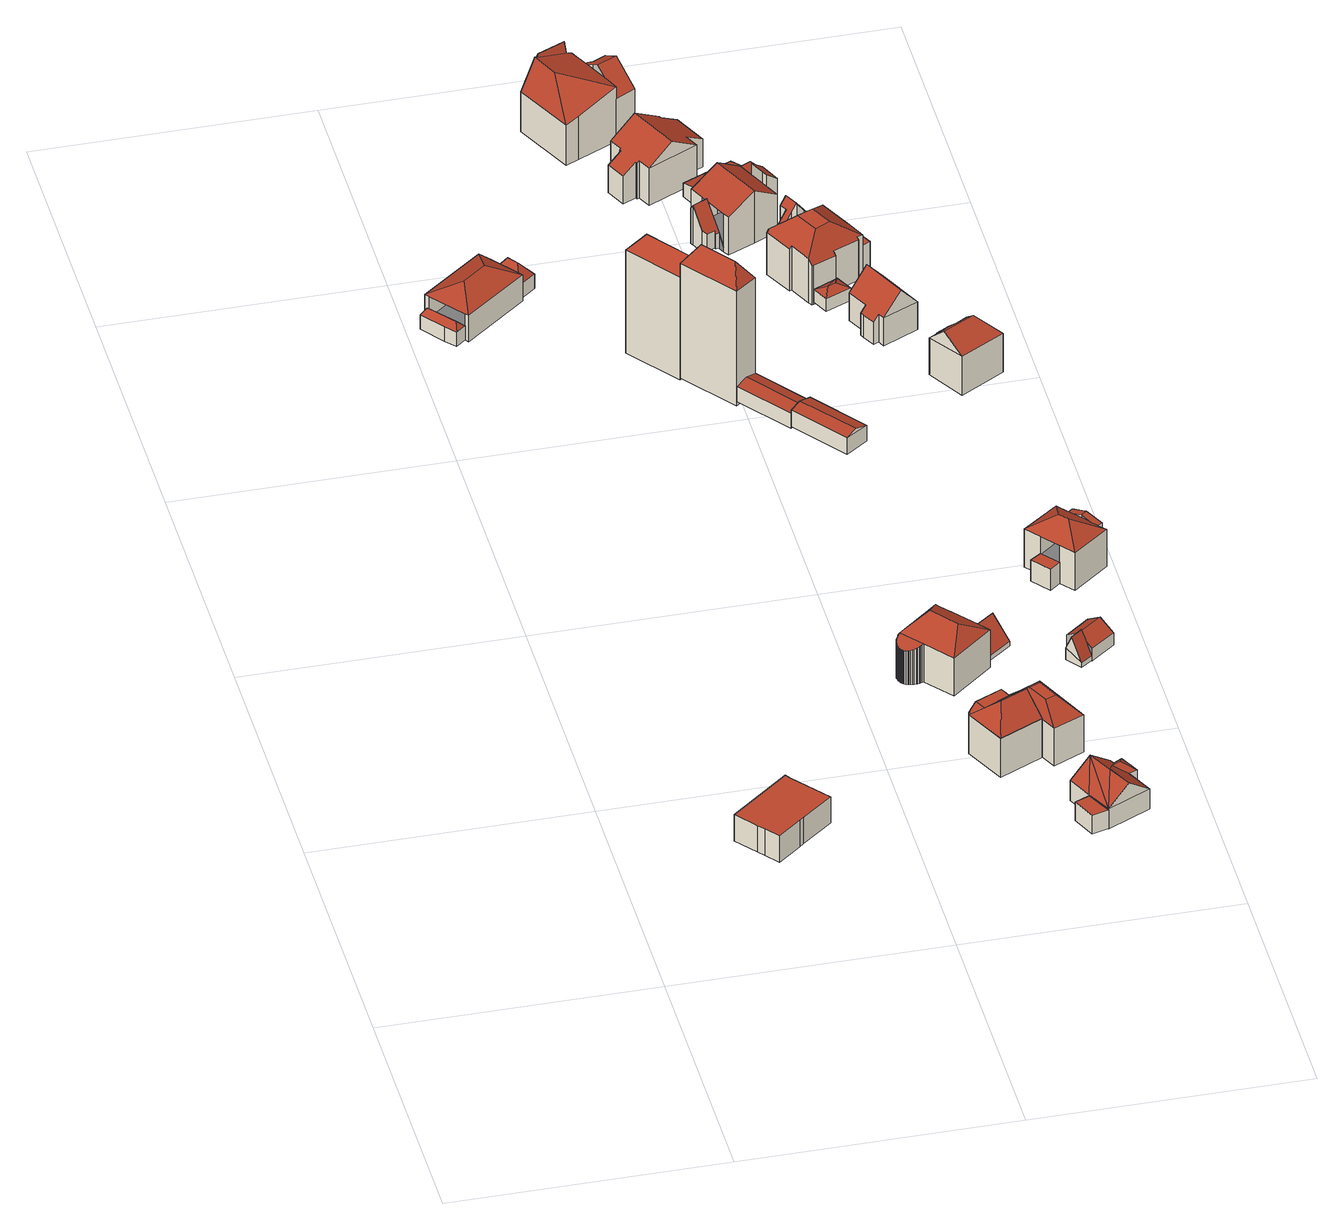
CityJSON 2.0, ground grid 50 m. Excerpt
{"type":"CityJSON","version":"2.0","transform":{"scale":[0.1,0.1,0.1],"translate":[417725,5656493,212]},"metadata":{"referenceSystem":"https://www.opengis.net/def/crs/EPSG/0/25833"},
"CityObjects":{
"building1":{"type":"Building","attributes":{"Dachtyp_tdc":"tdcPolyFlatRoof","Gemeindeschluessel":14612000,"Dachneigung":0,"QualitaetDacherkennung":88,"Geometrietyp2DReferenz":"3000","measuredHeight":5.46,"function":"31001_9998","roofType":"1000"},"geometry":[{"type":"Solid","lod":"2","boundaries":[[[[0,1,2,3]],[[1,4,5,2]],[[4,6,7,5]],[[6,8,9,7]],[[8,10,11,9]],[[10,12,13,11]],[[12,14,15,13]],[[14,16,17,15]],[[16,0,3,17]],[[16,14,12,10,8,6,4,1,0]],[[3,2,5,7,9,11,13,15,17]]]],"semantics":{"surfaces":[{"type":"WallSurface"},{"type":"RoofSurface"},{"type":"GroundSurface"}],"values":[[0,0,0,0,0,0,0,0,0,1,2]]}}]},
"building2":{"type":"Building","attributes":{"Gemeindeschluessel":14612000,"Geometrietyp2DReferenz":"3000","function":"31001_9998","roofType":"9999"},"children":["building2-1","building2-2"]},
"building2-1":{"type":"BuildingPart","attributes":{"Dachtyp_tdc":"tdcFreeFormRoof","Dachneigung":44.21,"QualitaetDacherkennung":8,"Geometrietyp2DReferenz":"3000","measuredHeight":4.15,"roofType":"5000"},"parents":["building2"],"geometry":[{"type":"MultiSurface","lod":"2","boundaries":[[[18,19,20,21]],[[19,22,23,20]],[[22,24,25,23]],[[24,26,27,25]],[[26,24,28]],[[24,22,19,29,28]],[[19,18,29]],[[18,26,28,29]],[[20,23,25,27,21]]],"semantics":{"surfaces":[{"type":"WallSurface"},{"type":"RoofSurface"},{"type":"GroundSurface"}],"values":[0,0,0,0,1,1,1,1,2]}}]},
"building2-2":{"type":"BuildingPart","attributes":{"Dachtyp_tdc":"tdcFreeFormRoof","Dachneigung":25.04,"QualitaetDacherkennung":61,"Geometrietyp2DReferenz":"3000","measuredHeight":7.76,"roofType":"5000"},"parents":["building2"],"geometry":[{"type":"MultiSurface","lod":"2","boundaries":[[[30,27,26]],[[30,31,32,27]],[[31,33,34,32]],[[33,35,36,34]],[[35,37,38,36]],[[37,39,40,38]],[[39,41,42,40]],[[41,43,21,42]],[[41,39,44,45]],[[39,37,35,33,44]],[[33,31,45,44]],[[31,30,43,41,45]],[[27,32,34,36,38,40,42,21]]],"semantics":{"surfaces":[{"type":"WallSurface"},{"type":"RoofSurface"},{"type":"GroundSurface"}],"values":[0,0,0,0,0,0,0,0,1,1,1,1,2]}}]},
"building3":{"type":"Building","attributes":{"Dachtyp_tdc":"tdcFreeFormRoof","Gemeindeschluessel":14612000,"Dachneigung":51.85,"QualitaetDacherkennung":11,"Geometrietyp2DReferenz":"3000","measuredHeight":5.51,"function":"31001_9998","roofType":"5000"},"geometry":[{"type":"Solid","lod":"2","boundaries":[[[[46,47,48,36]],[[47,49,50,48]],[[49,51,38,50]],[[51,46,36,38]],[[52,51,49]],[[53,52,49,47]],[[53,47,46]],[[52,53,46,51]],[[36,48,50,38]]]],"semantics":{"surfaces":[{"type":"WallSurface"},{"type":"RoofSurface"},{"type":"GroundSurface"}],"values":[[0,0,0,0,1,1,1,1,2]]}}]},
"building4":{"type":"Building","attributes":{"Dachtyp_tdc":"tdcFreeFormRoof","Gemeindeschluessel":14612000,"Dachneigung":41.92,"QualitaetDacherkennung":84,"Geometrietyp2DReferenz":"3000","measuredHeight":11.85,"function":"31001_9998","roofType":"5000"},"geometry":[{"type":"Solid","lod":"2","boundaries":[[[[54,55,56,57]],[[55,58,59,56]],[[58,60,61,59]],[[60,62,63,61]],[[62,54,57,63]],[[64,65,55]],[[66,67,65,64]],[[65,67,60,58,55]],[[60,67,66,62]],[[62,66,64,54]],[[54,64,55]],[[57,56,59,61,63]]]],"semantics":{"surfaces":[{"type":"WallSurface"},{"type":"RoofSurface"},{"type":"GroundSurface"}],"values":[[0,0,0,0,0,1,1,1,0,0,0,2]]}}]},
"building5":{"type":"Building","attributes":{"Dachtyp_tdc":"tdcPolyFlatRoof","Gemeindeschluessel":14612000,"Dachneigung":0,"QualitaetDacherkennung":76,"Geometrietyp2DReferenz":"3000","measuredHeight":3.89,"function":"31001_9998","roofType":"1000"},"geometry":[{"type":"Solid","lod":"2","boundaries":[[[[68,69,70,71]],[[69,72,73,70]],[[72,74,75,73]],[[74,68,71,75]],[[74,72,69,68]],[[71,70,73,75]]]],"semantics":{"surfaces":[{"type":"WallSurface"},{"type":"RoofSurface"},{"type":"GroundSurface"}],"values":[[0,0,0,0,1,2]]}}]},
"building6":{"type":"Building","attributes":{"Gemeindeschluessel":14612000,"Geometrietyp2DReferenz":"3000","function":"31001_9998","roofType":"9999"},"children":["building6-1","building6-2"]},
"building6-1":{"type":"BuildingPart","attributes":{"Dachtyp_tdc":"tdcCutGableRoof","Dachneigung":0.096,"QualitaetDacherkennung":50,"Geometrietyp2DReferenz":"3000","measuredHeight":6.11,"roofType":"9999"},"parents":["building6"],"geometry":[{"type":"MultiSurface","lod":"2","boundaries":[[[76,77,78,79]],[[77,80,81,78]],[[80,82,83,81]],[[82,84,85,83]],[[86,87,88,89]],[[77,90,91,80]],[[90,92,88,87,91]],[[76,92,90,77]],[[82,86,89,84]],[[80,91,87,86,82]],[[85,79,78,81,83]]],"semantics":{"surfaces":[{"type":"WallSurface"},{"type":"RoofSurface"},{"type":"GroundSurface"}],"values":[0,0,0,0,1,1,1,0,0,0,2]}}]},
"building6-2":{"type":"BuildingPart","attributes":{"Dachtyp_tdc":"tdcCutTentRoof","Dachneigung":48.46,"QualitaetDacherkennung":69,"Geometrietyp2DReferenz":"3000","measuredHeight":11.12,"roofType":"9999"},"parents":["building6"],"geometry":[{"type":"MultiSurface","lod":"2","boundaries":[[[93,94,95,96]],[[94,97,92,76,79,95]],[[98,99,100,85,84,89]],[[99,101,102,100]],[[101,93,96,102]],[[93,101,103,104]],[[105,94,93,104,106]],[[107,108,105,106,109]],[[101,107,109,103]],[[109,106,104,103]],[[98,108,107,99]],[[99,107,101]],[[97,105,108,98]],[[94,105,97]],[[96,95,79,85,100,102]]],"semantics":{"surfaces":[{"type":"WallSurface"},{"type":"RoofSurface"},{"type":"GroundSurface"}],"values":[0,0,0,0,0,1,1,1,1,1,0,0,0,0,2]}}]},
"building7":{"type":"Building","attributes":{"Gemeindeschluessel":14612000,"Geometrietyp2DReferenz":"3000","function":"31001_9998","roofType":"9999"},"children":["building7-1","building7-2","building7-3"]},
"building7-1":{"type":"BuildingPart","attributes":{"Dachtyp_tdc":"tdcPolyFlatRoof","Dachneigung":22.85,"QualitaetDacherkennung":39,"Geometrietyp2DReferenz":"3000","measuredHeight":7.94,"roofType":"2100"},"parents":["building7"],"geometry":[{"type":"MultiSurface","lod":"2","boundaries":[[[110,111,112,113]],[[111,114,115,112]],[[114,116,117,115]],[[116,118,119,117]],[[118,120,121,119]],[[120,122,123,121]],[[122,124,125,123]],[[124,126,127,125]],[[126,128,129,127]],[[128,130,131,129]],[[130,132,133,131]],[[132,134,135,133]],[[134,136,137,135]],[[136,138,139,137]],[[138,140,141,139]],[[140,142,143,141]],[[142,144,145,143]],[[144,146,147,145]],[[146,148,149,147]],[[148,150,151,149]],[[150,152,153,151]],[[152,154,155,153]],[[154,156,157,155]],[[156,154,152,150,148,146,144,142,140,138,136,134,132,130,128,126,124,122,120,118,116,114,111,110,158,159,160,161,162,163,164,165,166,167,168,169,170]],[[171,172,173,174,175,176,177,178,179,180,181,182,183,113,112,115,117,119,121,123,125,127,129,131,133,135,137,139,141,143,145,147,149,151,153,155,157]],[[170,169,172,171]],[[169,168,173,172]],[[168,167,174,173]],[[167,166,175,174]],[[166,165,176,175]],[[165,164,177,176]],[[164,163,178,177]],[[163,162,179,178]],[[162,161,180,179]],[[161,160,181,180]],[[160,159,182,181]],[[159,158,183,182]],[[158,110,113,183]]],"semantics":{"surfaces":[{"type":"WallSurface"},{"type":"RoofSurface"},{"type":"GroundSurface"}],"values":[0,0,0,0,0,0,0,0,0,0,0,0,0,0,0,0,0,0,0,0,0,0,0,1,2,0,0,0,0,0,0,0,0,0,0,0,0,0]}}]},
"building7-2":{"type":"BuildingPart","attributes":{"Dachtyp_tdc":"tdcHipRoof","Dachneigung":29.72,"QualitaetDacherkennung":75,"Geometrietyp2DReferenz":"3000","measuredHeight":10.79,"roofType":"3200"},"parents":["building7"],"geometry":[{"type":"MultiSurface","lod":"2","boundaries":[[[184,185,157,156]],[[184,186,187,185]],[[186,188,189,187]],[[188,190,191,192,189]],[[193,194,195,196,197]],[[194,198,199,195]],[[198,170,171,199]],[[184,156,200]],[[198,194,201]],[[156,170,198,201,200]],[[194,193,190,188,186,184,200,201]],[[171,157,185,187,189,192,196,195,199]]],"semantics":{"surfaces":[{"type":"WallSurface"},{"type":"RoofSurface"},{"type":"GroundSurface"}],"values":[0,0,0,0,0,0,0,1,1,1,1,2]}}]},
"building7-3":{"type":"BuildingPart","attributes":{"Dachtyp_tdc":"tdcGableRoof","Dachneigung":50.39,"QualitaetDacherkennung":8,"Geometrietyp2DReferenz":"3000","measuredHeight":5.22,"roofType":"3100"},"parents":["building7"],"geometry":[{"type":"MultiSurface","lod":"2","boundaries":[[[202,197,196,203]],[[191,204,205,192]],[[204,202,203,205]],[[202,204,206]],[[197,202,206,207]],[[204,191,207,206]],[[203,196,192,205]]],"semantics":{"surfaces":[{"type":"WallSurface"},{"type":"RoofSurface"},{"type":"GroundSurface"}],"values":[0,0,0,0,1,1,2]}}]},
"building8":{"type":"Building","attributes":{"Dachtyp_tdc":"tdcFreeFormRoof","Gemeindeschluessel":14612000,"Dachneigung":37.51,"QualitaetDacherkennung":81,"Geometrietyp2DReferenz":"3000","measuredHeight":7.63,"function":"31001_9998","roofType":"5000"},"geometry":[{"type":"Solid","lod":"2","boundaries":[[[[208,209,210,211]],[[209,212,213,210]],[[212,214,215,213]],[[214,216,217,215]],[[216,218,219,217]],[[218,220,221,219]],[[220,222,223,221]],[[222,224,225,223]],[[224,208,211,225]],[[226,227,224,222]],[[226,222,220]],[[227,228,229]],[[227,216,228]],[[226,216,227]],[[226,218,216]],[[218,226,220]],[[228,216,214]],[[230,229,228,214,212]],[[231,230,212,209]],[[231,209,208]],[[227,229,230,231,208,224]],[[211,210,213,215,217,219,221,223,225]]]],"semantics":{"surfaces":[{"type":"WallSurface"},{"type":"RoofSurface"},{"type":"GroundSurface"}],"values":[[0,0,0,0,0,0,0,0,0,1,0,1,1,1,1,1,0,1,1,1,1,2]]}}]},
"building9":{"type":"Building","attributes":{"Dachtyp_tdc":"tdcFreeFormRoof","Gemeindeschluessel":14612000,"Dachneigung":52.18,"QualitaetDacherkennung":1,"Geometrietyp2DReferenz":"3000","measuredHeight":24.68,"function":"31001_9998","roofType":"5000"},"geometry":[{"type":"Solid","lod":"2","boundaries":[[[[232,233,234,235]],[[233,236,237,234]],[[236,238,239,237]],[[238,240,241,239]],[[240,242,243,241]],[[242,232,235,243]],[[244,240,238,236]],[[244,242,240]],[[245,242,244]],[[244,236,233]],[[233,232,245,244]],[[232,242,245]],[[235,234,237,239,241,243]]]],"semantics":{"surfaces":[{"type":"WallSurface"},{"type":"RoofSurface"},{"type":"GroundSurface"}],"values":[[0,0,0,0,0,0,1,1,1,1,1,0,2]]}}]},
"building10":{"type":"Building","attributes":{"Dachtyp_tdc":"tdcFreeFormRoof","Gemeindeschluessel":14612000,"Dachneigung":56.59,"QualitaetDacherkennung":1,"Geometrietyp2DReferenz":"3000","measuredHeight":27.59,"function":"31001_9998","roofType":"5000"},"geometry":[{"type":"Solid","lod":"2","boundaries":[[[[246,247,248,249]],[[247,250,251,248]],[[250,252,253,251]],[[252,246,249,253]],[[254,252,250]],[[255,254,250,247]],[[255,247,246]],[[254,255,246,252]],[[249,248,251,253]]]],"semantics":{"surfaces":[{"type":"WallSurface"},{"type":"RoofSurface"},{"type":"GroundSurface"}],"values":[[0,0,0,0,1,1,1,1,2]]}}]},
"building11":{"type":"Building","attributes":{"Dachtyp_tdc":"tdcGableRoof","Gemeindeschluessel":14612000,"Dachneigung":14.53,"QualitaetDacherkennung":61,"Geometrietyp2DReferenz":"3000","measuredHeight":3.79,"function":"31001_9998","roofType":"3100"},"geometry":[{"type":"Solid","lod":"2","boundaries":[[[[256,257,258,259]],[[257,260,261,258]],[[260,262,263,261]],[[262,256,259,263]],[[260,257,264]],[[256,262,265]],[[257,256,265,264]],[[262,260,264,265]],[[259,258,261,263]]]],"semantics":{"surfaces":[{"type":"WallSurface"},{"type":"RoofSurface"},{"type":"GroundSurface"}],"values":[[0,0,0,0,0,0,1,1,2]]}}]},
"building12":{"type":"Building","attributes":{"Dachtyp_tdc":"tdcGableRoof","Gemeindeschluessel":14612000,"Dachneigung":14.78,"QualitaetDacherkennung":71,"Geometrietyp2DReferenz":"3000","measuredHeight":3.99,"function":"31001_9998","roofType":"3100"},"geometry":[{"type":"Solid","lod":"2","boundaries":[[[[266,267,268,269]],[[267,270,271,268]],[[270,272,273,271]],[[272,266,269,273]],[[270,267,274]],[[266,272,275]],[[267,266,275,274]],[[272,270,274,275]],[[269,268,271,273]]]],"semantics":{"surfaces":[{"type":"WallSurface"},{"type":"RoofSurface"},{"type":"GroundSurface"}],"values":[[0,0,0,0,0,0,1,1,2]]}}]},
"building13":{"type":"Building","attributes":{"Gemeindeschluessel":14612000,"Geometrietyp2DReferenz":"3000","function":"31001_9998","roofType":"9999"},"children":["building13-1","building13-2"]},
"building13-1":{"type":"BuildingPart","attributes":{"Dachtyp_tdc":"tdcGableRoof","Dachneigung":32.51,"QualitaetDacherkennung":79,"Geometrietyp2DReferenz":"3000","measuredHeight":4.47,"roofType":"3100"},"parents":["building13"],"geometry":[{"type":"MultiSurface","lod":"2","boundaries":[[[276,277,278,279]],[[280,281,282,283]],[[281,276,279,282]],[[276,281,284]],[[277,276,284,285,286,287]],[[281,280,285,284]],[[279,278,288,289,283,282]]],"semantics":{"surfaces":[{"type":"WallSurface"},{"type":"RoofSurface"},{"type":"GroundSurface"}],"values":[0,0,0,0,1,1,2]}}]},
"building13-2":{"type":"BuildingPart","attributes":{"Dachtyp_tdc":"tdcGableRoof","Dachneigung":63.48,"QualitaetDacherkennung":16,"Geometrietyp2DReferenz":"3000","measuredHeight":5.38,"roofType":"3100"},"parents":["building13"],"geometry":[{"type":"MultiSurface","lod":"2","boundaries":[[[290,291,292,288]],[[291,293,294,292]],[[293,295,289,294]],[[293,291,296]],[[291,290,297,287,298,296]],[[295,293,296,298,286,299]],[[288,292,294,289]]],"semantics":{"surfaces":[{"type":"WallSurface"},{"type":"RoofSurface"},{"type":"GroundSurface"}],"values":[0,0,0,0,1,1,2]}}]},
"building14":{"type":"Building","attributes":{"Gemeindeschluessel":14612000,"Geometrietyp2DReferenz":"3000","function":"31001_9998","roofType":"9999"},"children":["building14-1","building14-2","building14-3"]},
"building14-1":{"type":"BuildingPart","attributes":{"Dachtyp_tdc":"tdcGableRoof","Dachneigung":14.88,"QualitaetDacherkennung":37,"Geometrietyp2DReferenz":"3000","measuredHeight":8.29,"roofType":"3100"},"parents":["building14"],"geometry":[{"type":"MultiSurface","lod":"2","boundaries":[[[300,301,302,303]],[[301,304,305,302]],[[304,306,307,305]],[[306,308,309,307]],[[308,310,311,309]],[[310,312,313,311]],[[308,306,304,301,300,314,315]],[[315,316,312,310,308]],[[317,303,302,305,307,309,311,313]]],"semantics":{"surfaces":[{"type":"WallSurface"},{"type":"RoofSurface"},{"type":"GroundSurface"}],"values":[0,0,0,0,0,0,1,1,2]}}]},
"building14-2":{"type":"BuildingPart","attributes":{"Dachtyp_tdc":"tdcPolyFlatRoof","Dachneigung":0,"QualitaetDacherkennung":43,"Geometrietyp2DReferenz":"3000","measuredHeight":4.46,"roofType":"1000"},"parents":["building14"],"geometry":[{"type":"MultiSurface","lod":"2","boundaries":[[[318,319,320,321]],[[319,322,323,320]],[[322,324,325,323]],[[324,322,319,318]],[[321,320,323,325]]],"semantics":{"surfaces":[{"type":"WallSurface"},{"type":"RoofSurface"},{"type":"GroundSurface"}],"values":[0,0,0,1,2]}}]},
"building14-3":{"type":"BuildingPart","attributes":{"Dachtyp_tdc":"tdcHipRoof","Dachneigung":32.22,"QualitaetDacherkennung":76,"Geometrietyp2DReferenz":"3000","measuredHeight":10.65,"roofType":"3200"},"parents":["building14"],"geometry":[{"type":"MultiSurface","lod":"2","boundaries":[[[326,327,328,329]],[[327,330,303,328]],[[330,300,303]],[[331,332,333,313,312]],[[332,334,335,333]],[[334,336,337,335]],[[336,338,318,321,337]],[[339,326,329,325,324]],[[336,334,340]],[[327,326,341]],[[334,332,331,316,342,314,330,327,341,340]],[[326,339,338,336,340,341]],[[329,328,303,317,313,333,335,337,321,325]]],"semantics":{"surfaces":[{"type":"WallSurface"},{"type":"RoofSurface"},{"type":"GroundSurface"}],"values":[0,0,0,0,0,0,0,0,1,1,1,1,2]}}]},
"building15":{"type":"Building","attributes":{"Gemeindeschluessel":14612000,"Geometrietyp2DReferenz":"3000","function":"31001_9998","roofType":"9999"},"children":["building15-1","building15-2","building15-3"]},
"building15-1":{"type":"BuildingPart","attributes":{"Dachtyp_tdc":"tdcGableRoof","Dachneigung":38.98,"QualitaetDacherkennung":61,"Geometrietyp2DReferenz":"3000","measuredHeight":13,"roofType":"3100"},"parents":["building15"],"geometry":[{"type":"MultiSurface","lod":"2","boundaries":[[[343,344,345,346]],[[344,347,348,345]],[[347,349,350,348]],[[351,352,353,354]],[[352,343,346,353]],[[355,356,349,347,344]],[[344,343,352,351,357,355]],[[346,345,348,350,358,354,353]]],"semantics":{"surfaces":[{"type":"WallSurface"},{"type":"RoofSurface"},{"type":"GroundSurface"}],"values":[0,0,0,0,0,1,1,2]}}]},
"building15-2":{"type":"BuildingPart","attributes":{"Dachtyp_tdc":"tdcHipAndGableRoof","Dachneigung":18.91,"QualitaetDacherkennung":26,"Geometrietyp2DReferenz":"3000","measuredHeight":14.1,"roofType":"5000"},"parents":["building15"],"geometry":[{"type":"MultiSurface","lod":"2","boundaries":[[[359,360,361,362]],[[360,363,364,365,361]],[[366,367,368]],[[366,369,370,367]],[[369,371,351,354,370]],[[372,373,374,350,349]],[[373,375,376,374]],[[375,377,378,376]],[[377,379,380,378]],[[379,359,362,380]],[[375,373,372,381]],[[372,356,382,357,371,369,366,363,360,359,381]],[[359,379,377,375,381]],[[362,361,365,367,370,354,358,350,374,376,378,380]]],"semantics":{"surfaces":[{"type":"WallSurface"},{"type":"RoofSurface"},{"type":"GroundSurface"}],"values":[0,0,0,0,0,0,0,0,0,0,1,1,1,2]}}]},
"building15-3":{"type":"BuildingPart","attributes":{"Dachtyp_tdc":"tdcFreeFormRoof","Dachneigung":73.61,"QualitaetDacherkennung":13,"Geometrietyp2DReferenz":"3000","measuredHeight":13.42,"roofType":"5000"},"parents":["building15"],"geometry":[{"type":"MultiSurface","lod":"2","boundaries":[[[364,383,384,365]],[[383,385,386,384]],[[385,368,367,386]],[[387,368,385]],[[388,387,385,383]],[[388,383,364]],[[387,388,364,368]],[[365,384,386,367]]],"semantics":{"surfaces":[{"type":"WallSurface"},{"type":"RoofSurface"},{"type":"GroundSurface"}],"values":[0,0,0,0,1,1,1,2]}}]},
"building16":{"type":"Building","attributes":{"Dachtyp_tdc":"tdcFreeFormRoof","Gemeindeschluessel":14612000,"Dachneigung":30.57,"QualitaetDacherkennung":38,"Geometrietyp2DReferenz":"3000","measuredHeight":11,"function":"31001_9998","roofType":"5000"},"geometry":[{"type":"Solid","lod":"2","boundaries":[[[[389,390,391,392]],[[390,393,394,391]],[[393,395,396,394]],[[395,397,398,396]],[[397,399,400,398]],[[399,401,402,400]],[[401,403,404,402]],[[403,405,406,404]],[[405,407,408,406]],[[407,409,410,408]],[[409,411,412,410]],[[411,413,414,412]],[[413,415,416,414]],[[415,417,418,416]],[[417,419,420,418]],[[419,389,392,420]],[[397,395,421,422,405,403,401,399]],[[413,411,409,407,422,421,393,390,389,419,417,415]],[[407,405,422]],[[395,393,421]],[[392,391,394,396,398,400,402,404,406,408,410,412,414,416,418,420]]]],"semantics":{"surfaces":[{"type":"WallSurface"},{"type":"RoofSurface"},{"type":"GroundSurface"}],"values":[[0,0,0,0,0,0,0,0,0,0,0,0,0,0,0,0,1,1,0,0,2]]}}]},
"building17":{"type":"Building","attributes":{"Gemeindeschluessel":14612000,"Geometrietyp2DReferenz":"3000","function":"31001_9998","roofType":"9999"},"children":["building17-1","building17-2","building17-3"]},
"building17-1":{"type":"BuildingPart","attributes":{"Dachtyp_tdc":"tdcGableRoof","Dachneigung":27.9,"QualitaetDacherkennung":48,"Geometrietyp2DReferenz":"3000","measuredHeight":10.79,"roofType":"3100"},"parents":["building17"],"geometry":[{"type":"MultiSurface","lod":"2","boundaries":[[[423,424,425]],[[423,426,427,424]],[[426,428,429,427]],[[428,430,431,429]],[[430,432,433,431]],[[434,435,436,437]],[[435,438,439,436]],[[438,440,441,439]],[[440,442,443,444,441]],[[438,435,434,432,430,428]],[[428,426,423,445,446,447,442,440,438]],[[424,427,429,431,433,437,436,439,441,444,448]]],"semantics":{"surfaces":[{"type":"WallSurface"},{"type":"RoofSurface"},{"type":"GroundSurface"}],"values":[0,0,0,0,0,0,0,0,0,1,1,2]}}]},
"building17-2":{"type":"BuildingPart","attributes":{"Dachtyp_tdc":"tdcPolyFlatRoof","Dachneigung":37.79,"QualitaetDacherkennung":33,"Geometrietyp2DReferenz":"3000","measuredHeight":10.15,"roofType":"2100"},"parents":["building17"],"geometry":[{"type":"MultiSurface","lod":"2","boundaries":[[[449,450,451,433,432]],[[450,452,453,451]],[[452,454,437,453]],[[454,434,437]],[[454,452,450,449]],[[433,451,453,437]]],"semantics":{"surfaces":[{"type":"WallSurface"},{"type":"RoofSurface"},{"type":"GroundSurface"}],"values":[0,0,0,0,1,2]}}]},
"building17-3":{"type":"BuildingPart","attributes":{"Dachtyp_tdc":"tdcFreeFormRoof","Dachneigung":57.86,"QualitaetDacherkennung":9,"Geometrietyp2DReferenz":"3000","measuredHeight":8.33,"roofType":"5000"},"parents":["building17"],"geometry":[{"type":"MultiSurface","lod":"2","boundaries":[[[455,456,457,458]],[[456,459,460,457]],[[459,461,462,460]],[[461,463,464,462]],[[463,465,466,464]],[[465,467,468,466]],[[467,469,470,468]],[[469,471,472,470]],[[471,425,424,472]],[[473,455,458,474]],[[475,445,425,471,469,467,465,463]],[[463,461,459,456,455,473,443,473,447,475]],[[458,457,460,462,464,466,468,470,472,424,448,474,444,474]]],"semantics":{"surfaces":[{"type":"WallSurface"},{"type":"RoofSurface"},{"type":"GroundSurface"}],"values":[0,0,0,0,0,0,0,0,0,0,1,1,2]}}]},
"building18":{"type":"Building","attributes":{"Dachtyp_tdc":"tdcFreeFormRoof","Gemeindeschluessel":14612000,"Dachneigung":24.09,"QualitaetDacherkennung":21,"Geometrietyp2DReferenz":"3000","measuredHeight":3.33,"function":"31001_9998","roofType":"5000"},"geometry":[{"type":"Solid","lod":"2","boundaries":[[[[476,477,478,479]],[[477,480,481,478]],[[480,482,483,481]],[[482,484,485,483]],[[484,476,479,485]],[[482,486,484]],[[482,487,486]],[[487,482,480]],[[487,480,477]],[[486,487,477,476]],[[486,476,484]],[[479,478,481,483,485]]]],"semantics":{"surfaces":[{"type":"WallSurface"},{"type":"RoofSurface"},{"type":"GroundSurface"}],"values":[[0,0,0,0,0,1,1,1,1,1,1,2]]}}]},
"building19":{"type":"Building","attributes":{"Gemeindeschluessel":14612000,"Dachtyp_tdc":"tdcPolyFlatRoof","Dachneigung":14.98,"QualitaetDacherkennung":49,"Geometrietyp2DReferenz":"3000","measuredHeight":3.63,"function":"31001_9998","roofType":"2100"},"geometry":[{"type":"Solid","lod":"2","boundaries":[[[[488,489,490,491]],[[489,492,493,490]],[[492,494,495,493]],[[494,496,497,495]],[[496,488,491,497]],[[496,494,492,489,488]],[[491,490,493,495,497]]]],"semantics":{"surfaces":[{"type":"WallSurface"},{"type":"RoofSurface"},{"type":"GroundSurface"}],"values":[[0,0,0,0,0,1,2]]}}]},
"building20":{"type":"Building","attributes":{"Gemeindeschluessel":14612000,"Geometrietyp2DReferenz":"3000","function":"31001_9998","roofType":"9999"},"children":["building20-1","building20-2","building20-3"]},
"building20-1":{"type":"BuildingPart","attributes":{"Dachtyp_tdc":"tdcCutTentRoof","Dachneigung":36.6,"QualitaetDacherkennung":36,"Geometrietyp2DReferenz":"3000","measuredHeight":12.48,"roofType":"9999"},"parents":["building20"],"geometry":[{"type":"MultiSurface","lod":"2","boundaries":[[[498,499,500]],[[498,501,502,499]],[[501,503,504,505,502]],[[506,507,508,509,510]],[[507,511,512,508]],[[511,513,514,512]],[[513,515,516,514]],[[515,517,518,516]],[[517,519,520,518]],[[519,521,522,520]],[[521,523,524,522]],[[523,525,526,524]],[[525,527,528,526]],[[527,529,530,528]],[[529,531,532,530]],[[531,533,534,535,532]],[[506,503,501,536,537]],[[521,519,517,515,513,511,507,506,537,538]],[[529,527,525,523,521,538,539]],[[501,498,540,541,542,533,531,529,539,536]],[[539,538,537,536]],[[499,502,505,509,508,512,514,516,518,520,522,524,526,528,530,532,535,543]]],"semantics":{"surfaces":[{"type":"WallSurface"},{"type":"RoofSurface"},{"type":"GroundSurface"}],"values":[0,0,0,0,0,0,0,0,0,0,0,0,0,0,0,0,1,1,1,1,1,2]}}]},
"building20-2":{"type":"BuildingPart","attributes":{"Dachtyp_tdc":"tdcPolyFlatRoof","Dachneigung":0,"QualitaetDacherkennung":44,"Geometrietyp2DReferenz":"3000","measuredHeight":6.61,"roofType":"1000"},"parents":["building20"],"geometry":[{"type":"MultiSurface","lod":"2","boundaries":[[[504,544,545,505]],[[544,546,547,545]],[[546,510,509,547]],[[510,546,544,504]],[[505,545,547,509]]],"semantics":{"surfaces":[{"type":"WallSurface"},{"type":"RoofSurface"},{"type":"GroundSurface"}],"values":[0,0,0,1,2]}}]},
"building20-3":{"type":"BuildingPart","attributes":{"Dachtyp_tdc":"tdcGableRoof","Dachneigung":51.79,"QualitaetDacherkennung":43,"Geometrietyp2DReferenz":"3000","measuredHeight":11.93,"roofType":"3100"},"parents":["building20"],"geometry":[{"type":"MultiSurface","lod":"2","boundaries":[[[548,549,550,551]],[[549,552,553,550]],[[552,554,555,553]],[[554,556,557,555]],[[556,558,559,557]],[[558,560,561,559]],[[560,500,499,561]],[[534,562,532,535]],[[562,548,551,532]],[[563,540,500,560,558,556,554]],[[554,552,549,548,562,534,542,563]],[[551,550,553,555,557,559,561,499,543,535,532]]],"semantics":{"surfaces":[{"type":"WallSurface"},{"type":"RoofSurface"},{"type":"GroundSurface"}],"values":[0,0,0,0,0,0,0,0,0,1,1,2]}}]},
"building21":{"type":"Building","attributes":{"Dachtyp_tdc":"tdcPolyFlatRoof","Gemeindeschluessel":14612000,"Dachneigung":6.26,"QualitaetDacherkennung":75,"Geometrietyp2DReferenz":"3000","measuredHeight":4.58,"function":"31001_9998","roofType":"2100"},"geometry":[{"type":"Solid","lod":"2","boundaries":[[[[564,565,566,567]],[[565,568,569,566]],[[568,570,571,569]],[[570,572,573,571]],[[572,574,575,573]],[[574,564,567,575]],[[574,572,570,568,565,564]],[[567,566,569,571,573,575]]]],"semantics":{"surfaces":[{"type":"WallSurface"},{"type":"RoofSurface"},{"type":"GroundSurface"}],"values":[[0,0,0,0,0,0,1,2]]}}]},
"building22":{"type":"Building","attributes":{"Dachtyp_tdc":"tdcFreeFormRoof","Gemeindeschluessel":14612000,"Dachneigung":47.75,"QualitaetDacherkennung":72,"Geometrietyp2DReferenz":"3000","measuredHeight":9.88,"function":"31001_9998","roofType":"5000"},"geometry":[{"type":"Solid","lod":"2","boundaries":[[[[576,577,578,579]],[[577,580,581,578]],[[580,582,583,581]],[[582,584,585,583]],[[584,586,587,585]],[[586,588,589,587]],[[588,590,591,589]],[[590,592,593,591]],[[592,576,579,593]],[[590,588,586,594,595,580,577,576,592]],[[594,584,582,595]],[[586,584,594]],[[582,580,595]],[[579,578,581,583,585,587,589,591,593]]]],"semantics":{"surfaces":[{"type":"WallSurface"},{"type":"RoofSurface"},{"type":"GroundSurface"}],"values":[[0,0,0,0,0,0,0,0,0,1,1,0,0,2]]}}]},
"building23":{"type":"Building","attributes":{"Dachtyp_tdc":"tdcFreeFormRoof","Gemeindeschluessel":14612000,"Dachneigung":42.32,"QualitaetDacherkennung":40,"Geometrietyp2DReferenz":"3000","measuredHeight":10.72,"function":"31001_9998","roofType":"5000"},"geometry":[{"type":"Solid","lod":"2","boundaries":[[[[596,597,598,599]],[[597,600,601,598]],[[600,602,603,601]],[[602,604,605,603]],[[604,606,607,605]],[[606,608,609,607]],[[608,610,611,609]],[[610,596,599,611]],[[608,606,612,613]],[[613,612,604,602,600,597,596,614]],[[610,608,613,614]],[[606,604,612]],[[596,610,614]],[[599,598,601,603,605,607,609,611]]]],"semantics":{"surfaces":[{"type":"WallSurface"},{"type":"RoofSurface"},{"type":"GroundSurface"}],"values":[[0,0,0,0,0,0,0,0,1,1,1,0,0,2]]}}]}
},
"vertices":[
[262,130,207],[220,96,207],[220,96,152],[262,130,152],[201,120,207],[201,120,152],[191,132,207],[191,132,152],[160,171,207],[160,171,152],[268,258,207],[268,258,152],[274,249,207],[274,249,152],[328,182,207],[328,182,152],[271,137,207],[271,137,152],
[67,1723,108],[49,1709,108],[49,1709,78],[67,1723,78],[33,1728,108],[33,1728,78],[1,1770,108],[1,1770,78],[19,1784,108],[19,1784,78],[14,1772,119],[51,1725,119],
[19,1784,133],[14,1791,133],[14,1791,78],[128,1880,133],[128,1880,78],[144,1860,133],[144,1860,78],[182,1811,133],[182,1811,78],[186,1806,133],[186,1806,78],[72,1717,133],[72,1717,78],[67,1723,133],[123,1817,155],[80,1783,155],
[144,1860,108],[175,1885,108],[175,1885,78],[213,1836,108],[213,1836,78],[182,1811,108],[185,1839,134],[172,1857,134],
[629,223,245],[593,300,245],[593,300,165],[629,223,165],[623,314,245],[623,314,165],[673,338,245],[673,338,165],[709,261,245],[709,261,165],[629,223,246],[643,276,283],[709,261,246],[692,299,283],
[764,12,228],[734,4,228],[734,4,189],[764,12,189],[715,47,228],[715,47,189],[742,58,228],[742,58,189],
[673,338,211],[623,314,211],[623,314,166],[673,338,166],[605,351,211],[605,351,166],[677,385,211],[677,385,166],[694,347,211],[694,347,166],[677,385,214],[667,380,227],[684,343,227],[694,347,214],[636,320,227],[618,357,227],[673,338,227],
[723,232,244],[709,261,244],[709,261,166],[723,232,166],[673,338,244],[694,347,244],[730,364,244],[730,364,166],[780,258,244],[780,258,166],[738,281,276],[718,272,276],[673,338,246],[700,310,277],[730,364,246],[694,347,246],[720,319,277],
[534,529,223],[533,530,223],[533,530,154],[534,529,154],[532,531,223],[532,531,154],[531,532,223],[531,532,154],[530,534,223],[530,534,154],[530,535,223],[530,535,154],[529,537,223],[529,537,154],[528,538,224],[528,538,154],[528,540,224],[528,540,154],[528,542,224],[528,542,154],[528,543,225],[528,543,154],[527,546,225],[527,546,154],[528,548,226],[528,548,154],[528,550,226],[528,550,154],[528,551,227],[528,551,154],[529,553,228],[529,553,154],[529,555,228],[529,555,154],[530,556,229],[530,556,154],[531,558,229],[531,558,154],[532,559,230],[532,559,154],[533,560,231],[533,560,154],[534,562,232],[534,562,154],[535,563,232],[535,563,154],[537,564,233],[537,564,154],[536,527,223],[539,525,224],[542,524,224],[544,524,225],[546,523,225],[549,522,226],[552,522,227],[556,522,228],[558,522,229],[561,522,230],[563,523,231],[566,524,232],[569,525,233],[569,525,154],[566,524,154],[563,523,154],[561,522,154],[558,522,154],[556,522,154],[552,522,154],[549,522,154],[546,523,154],[544,524,154],[542,524,154],[539,525,154],[536,527,154],
[614,627,233],[614,627,154],[616,624,233],[616,624,154],[627,610,233],[627,610,154],[635,601,233],[635,601,163],[635,601,154],[678,548,233],[686,538,233],[686,538,154],[678,548,154],[678,548,163],[609,475,233],[609,475,154],[592,575,262],[629,529,262],
[732,589,163],[732,589,154],[689,642,163],[689,642,154],[709,617,206],[655,576,206],
[818,143,230],[836,107,230],[836,107,188],[818,143,188],[820,100,230],[820,100,188],[844,50,230],[844,50,188],[764,12,230],[764,12,188],[742,58,230],[742,58,188],[720,104,230],[720,104,188],[798,142,230],[798,142,188],[802,135,230],[802,135,188],[759,123,263],[782,76,263],[804,31,264],[782,76,264],[793,109,245],[809,116,245],
[380,1488,327],[309,1582,327],[309,1582,112],[380,1488,112],[349,1611,327],[349,1611,112],[366,1588,327],[366,1588,112],[373,1579,327],[373,1579,112],[419,1517,327],[419,1517,112],[344,1577,358],[400,1502,358],
[493,1420,356],[454,1390,356],[454,1390,117],[493,1420,117],[380,1488,356],[380,1488,117],[419,1517,356],[419,1517,117],[415,1483,393],[459,1424,393],
[525,1296,158],[454,1390,158],[454,1390,126],[525,1296,126],[493,1420,157],[493,1420,126],[564,1325,157],[564,1325,126],[473,1405,164],[544,1310,164],
[598,1199,165],[525,1296,165],[525,1296,131],[598,1199,131],[564,1325,164],[564,1325,131],[638,1227,164],[638,1227,131],[543,1310,171],[617,1213,171],
[896,530,196],[851,496,196],[851,496,170],[896,530,170],[818,540,198],[862,574,198],[862,574,170],[818,540,170],[878,553,215],[834,519,215],[834,518,214],[843,507,205],[850,497,170],[829,526,170],
[850,497,180],[830,482,180],[830,482,170],[809,510,194],[809,510,170],[829,526,194],[817,499,224],[845,504,196],[837,515,224],[830,524,197],
[885,823,234],[896,831,234],[896,831,161],[885,823,161],[899,828,236],[899,828,161],[909,815,241],[909,815,161],[915,807,244],[915,807,161],[936,781,235],[936,781,161],[925,773,235],[925,773,161],[893,813,238],[905,799,244],[917,783,238],[905,799,161],
[851,729,205],[832,714,205],[832,714,161],[851,729,161],[805,747,205],[805,747,161],[825,761,205],[825,761,161],
[804,788,240],[871,841,238],[871,841,161],[804,788,161],[885,823,238],[925,773,238],[925,772,238],[925,772,161],[938,757,238],[938,757,161],[871,704,240],[871,704,161],[851,729,240],[825,761,240],[874,763,267],[861,779,267],[905,799,238],
[466,2391,114],[479,2364,131],[479,2364,1],[466,2391,1],[500,2319,91],[500,2319,1],[464,2301,90],[464,2301,1],[418,2399,98],[443,2380,114],[443,2380,1],[418,2399,1],[443,2347,131],[451,2329,115],[431,2372,115],[443,2347,1],
[342,2378,142],[347,2380,140],[347,2380,1],[342,2378,1],[347,2379,140],[347,2379,95],[347,2379,1],[407,2408,117],[407,2408,1],[407,2408,95],[413,2410,115],[413,2410,1],[418,2399,115],[464,2301,115],[391,2267,91],[391,2267,1],[367,2256,84],[367,2256,1],[315,2365,83],[315,2365,1],[339,2376,136],[339,2376,1],[365,2329,142],[443,2347,115],
[337,2401,95],[337,2401,1],[397,2429,95],[397,2429,1],[402,2418,135],[352,2395,135],
[432,2144,104],[434,2145,106],[434,2145,30],[432,2144,30],[423,2169,106],[423,2169,30],[516,2212,109],[516,2212,30],[518,2209,109],[518,2209,30],[550,2224,88],[550,2224,30],[579,2161,88],[579,2161,30],[547,2147,109],[547,2147,30],[559,2121,109],[559,2121,30],[467,2078,107],[467,2078,30],[456,2102,107],[456,2102,30],[452,2100,104],[452,2100,30],[450,2103,104],[450,2103,30],[426,2092,87],[426,2092,30],[409,2129,87],[409,2129,30],[433,2140,104],[433,2140,30],[469,2191,140],[512,2099,140],
[526,1948,133],[526,1948,54],[526,1948,112],[514,1973,133],[514,1973,54],[565,1997,162],[565,1997,54],[609,2017,132],[609,2017,54],[622,1989,132],[622,1989,54],[639,1952,132],[651,1926,132],[651,1926,54],[639,1952,54],[607,1905,162],[607,1905,54],[557,1882,133],[557,1882,54],[551,1893,133],[551,1893,63],[551,1893,54],[531,1938,133],[532,1936,133],[533,1933,133],[532,1936,54],
[622,1989,156],[642,1999,139],[642,1999,54],[659,1961,139],[659,1961,54],[639,1952,156],
[540,1903,85],[539,1906,90],[539,1906,54],[540,1903,54],[524,1899,90],[524,1899,54],[516,1901,98],[516,1901,54],[506,1923,137],[506,1923,54],[503,1928,128],[503,1928,54],[506,1936,117],[506,1936,54],[522,1943,117],[522,1943,54],[520,1946,112],[520,1946,54],[546,1905,85],[546,1905,54],[532,1936,137],
[717,1674,110],[670,1654,110],[670,1654,84],[717,1674,84],[656,1684,110],[656,1684,84],[698,1704,110],[698,1704,84],[701,1706,110],[701,1706,84],[693,1683,118],[678,1676,118],
[538,2048,76],[525,2076,68],[525,2076,40],[538,2048,40],[616,2117,68],[616,2117,40],[629,2088,77],[629,2088,40],[621,2085,77],[621,2085,40],
[679,1821,168],[679,1821,79],[679,1821,164],[707,1835,167],[707,1835,79],[735,1777,167],[735,1777,145],[735,1777,79],[753,1739,167],[742,1735,167],[742,1735,79],[753,1739,79],[753,1739,145],[744,1732,163],[744,1732,79],[696,1709,165],[696,1709,79],[698,1704,158],[698,1704,79],[656,1684,160],[656,1684,79],[653,1683,160],[653,1683,79],[649,1690,171],[649,1690,79],[629,1731,171],[629,1731,79],[625,1729,166],[625,1729,79],[599,1783,166],[599,1783,79],[603,1786,171],[603,1786,79],[630,1799,170],[630,1799,79],[631,1798,170],[631,1798,162],[631,1798,79],[677,1782,203],[697,1741,203],[669,1726,203],[648,1770,203],[677,1820,168],[656,1810,169],[636,1801,170],[656,1810,79],
[749,1784,145],[749,1784,79],[767,1746,145],[767,1746,79],
[625,1809,162],[640,1816,183],[640,1816,79],[625,1809,79],[633,1830,183],[633,1830,79],[644,1835,198],[644,1835,79],[654,1840,184],[654,1840,79],[660,1826,184],[660,1826,79],[674,1832,164],[674,1832,79],[630,1799,162],[656,1810,198],
[554,2014,82],[538,2048,78],[538,2048,36],[554,2014,36],[621,2085,78],[621,2085,36],[629,2088,78],[629,2088,36],[645,2096,78],[645,2096,36],[660,2063,82],[660,2063,36],
[704,1549,151],[714,1554,163],[714,1554,105],[704,1549,105],[695,1593,163],[695,1593,105],[761,1625,163],[761,1625,105],[800,1542,163],[800,1542,105],[735,1511,163],[735,1511,105],[729,1523,163],[729,1523,105],[719,1519,151],[719,1519,105],[708,1542,151],[708,1542,105],[768,1526,204],[729,1609,204],
[787,1401,193],[816,1418,193],[816,1418,117],[787,1401,117],[807,1432,177],[807,1432,117],[832,1446,177],[832,1446,117],[841,1431,193],[841,1431,117],[868,1447,181],[868,1447,117],[908,1379,198],[908,1379,117],[827,1332,198],[827,1332,117],[861,1443,193],[863,1404,225],[805,1371,225]
]}
